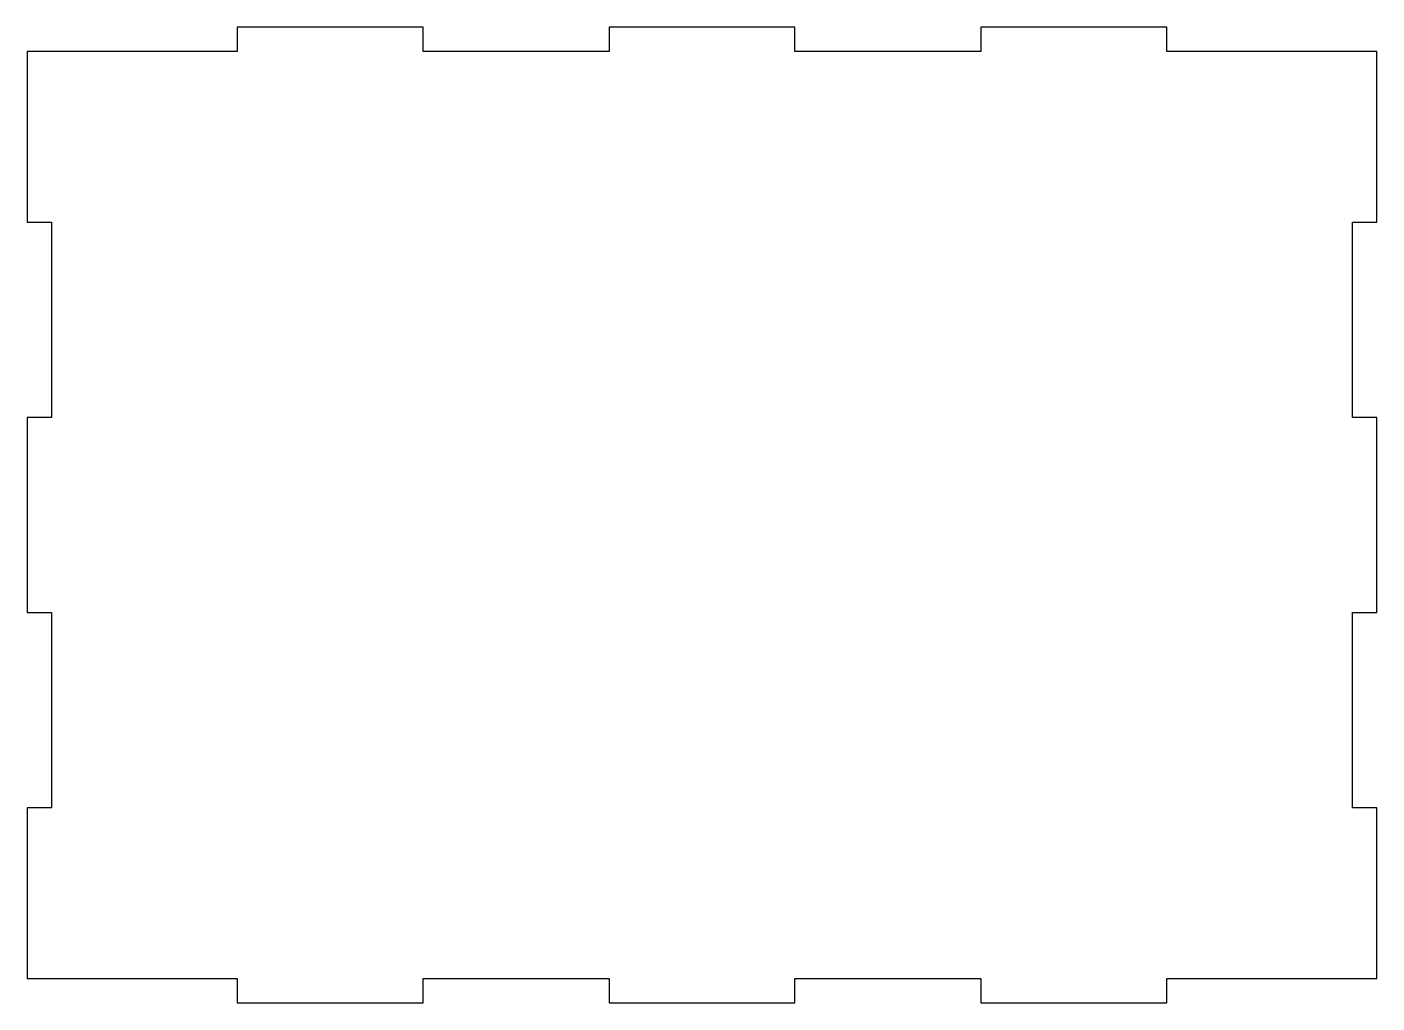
# Model space of a CAD drawing. Header units: inches. Extents: x -3.27 to 3.27, y -2.48 to 2.24.
import ezdxf

# ---------------------------------------------------------------- set-up
doc = ezdxf.new("R2010")
doc.units = ezdxf.units.IN
doc.header["$MEASUREMENT"] = 0

msp = doc.modelspace()

# ---------------------------------------------------------------- linework, layer by layer
msp.add_lwpolyline([(0.4499, -2.4803), (0.4499, -2.3622), (1.3498, -2.3622), (1.3498, -2.4803), (2.2497, -2.4803), (2.2497, -2.3622), (3.2677, -2.3622), (3.2677, -1.5354), (3.1496, -1.5354), (3.1496, -0.5906), (3.2677, -0.5906), (3.2677, 0.3543), (3.1496, 0.3543), (3.1496, 1.2992), (3.2677, 1.2992), (3.2677, 2.126), (2.2497, 2.126), (2.2497, 2.2441), (1.3498, 2.2441), (1.3498, 2.126), (0.4499, 2.126), (0.4499, 2.2441), (-0.4499, 2.2441), (-0.4499, 2.126), (-1.3498, 2.126), (-1.3498, 2.2441), (-2.2497, 2.2441), (-2.2497, 2.126), (-3.2677, 2.126), (-3.2677, 1.2992), (-3.1496, 1.2992), (-3.1496, 0.3543), (-3.2677, 0.3543), (-3.2677, -0.5906), (-3.1496, -0.5906), (-3.1496, -1.5354), (-3.2677, -1.5354), (-3.2677, -2.3622), (-2.2497, -2.3622), (-2.2497, -2.4803), (-1.3498, -2.4803), (-1.3498, -2.3622), (-0.4499, -2.3622), (-0.4499, -2.4803)], close=True)

doc.saveas('drawing.dxf')
